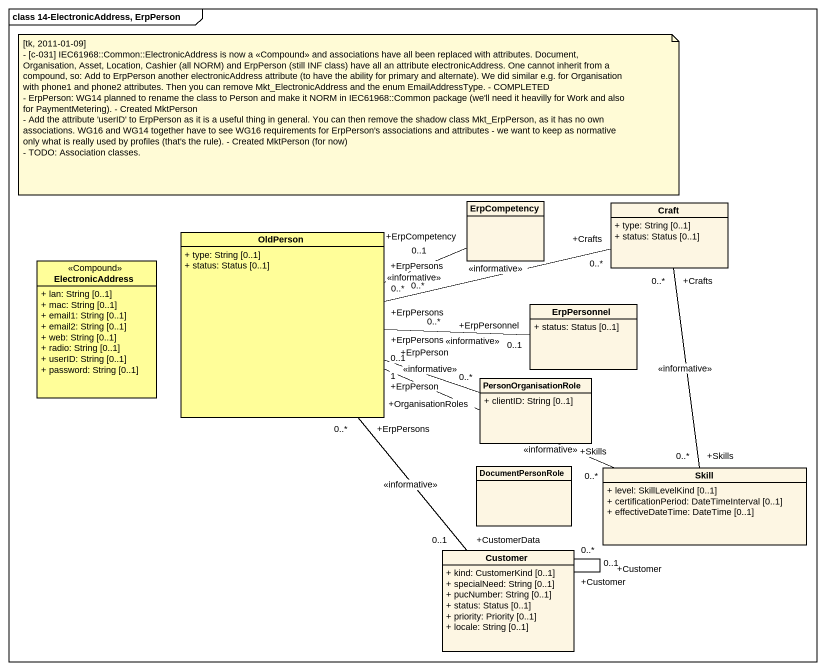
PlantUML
@startuml
mainframe class 14-ElectronicAddress, ErpPerson
hide circle
hide empty members
skinparam classAttributeIconSize 0
class OldPerson #FFFE99 {
  + type: String [0..1]
  + status: Status [0..1]
}
class ErpCompetency
class Craft {
  + type: String [0..1]
  + status: Status [0..1]
}
class ElectronicAddress <<Compound>> #FFFE99 {
  + lan: String [0..1]
  + mac: String [0..1]
  + email1: String [0..1]
  + email2: String [0..1]
  + web: String [0..1]
  + radio: String [0..1]
  + userID: String [0..1]
  + password: String [0..1]
}
class ErpPersonnel {
  + status: Status [0..1]
}
class PersonOrganisationRole {
  + clientID: String [0..1]
}
class DocumentPersonRole
class Skill {
  + level: SkillLevelKind [0..1]
  + certificationPeriod: DateTimeInterval [0..1]
  + effectiveDateTime: DateTime [0..1]
}
class Customer {
  + kind: CustomerKind [0..1]
  + specialNeed: String [0..1]
  + pucNumber: String [0..1]
  + status: Status [0..1]
  + priority: Priority [0..1]
  + locale: String [0..1]
}
OldPerson "+ErpPersons\n0..*" -right- "+ErpCompetency\n0..1" ErpCompetency : <<informative>>
OldPerson "+ErpPersons\n0..*" -right- "+ErpPersonnel\n0..1" ErpPersonnel : <<informative>>
OldPerson "+ErpPerson\n1" -right- "+OrganisationRoles\n0..*" PersonOrganisationRole : <<informative>>
OldPerson "+ErpPerson\n0..1" -right- "+Skills\n0..*" Skill : <<informative>>
Craft "+Crafts\n0..*" -left- "+ErpPersons\n0..*" OldPerson : <<informative>>
Skill "+Skills\n0..*" -up- "+Crafts\n0..*" Craft : <<informative>>
Customer "+CustomerData\n0..1" -up- "+ErpPersons\n0..*" OldPerson : <<informative>>
Customer "+Customer\n0..1" -- "+Customer\n0..*" Customer
note as N1
  [tk, 2011-01-09]
  - [c-031] IEC61968::Common::ElectronicAddress is now a <<Compound>> and associations have all been replaced with attributes. Document, Organisation, Asset, Location, Cashier (all NORM) and ErpPerson (still INF class) have all an attribute electronicAddress. One cannot inherit from a compound, so: Add to ErpPerson another electronicAddress attribute (to have the ability for primary and alternate). We did similar e.g. for Organisation with phone1 and phone2 attributes. Then you can remove Mkt_ElectronicAddress and the enum EmailAddressType. - COMPLETED
  - ErpPerson: WG14 planned to rename the class to Person and make it NORM in IEC61968::Common package (we'll need it heavilly for Work and also for PaymentMetering). - Created MktPerson
  - Add the attribute 'userID' to ErpPerson as it is a useful thing in general. You can then remove the shadow class Mkt_ErpPerson, as it has no own associations. WG16 and WG14 together have to see WG16 requirements for ErpPerson's associations and attributes - we want to keep as normative only what is really used by profiles (that's the rule). - Created MktPerson (for now)
  - TODO: Association classes.
end note
@enduml
